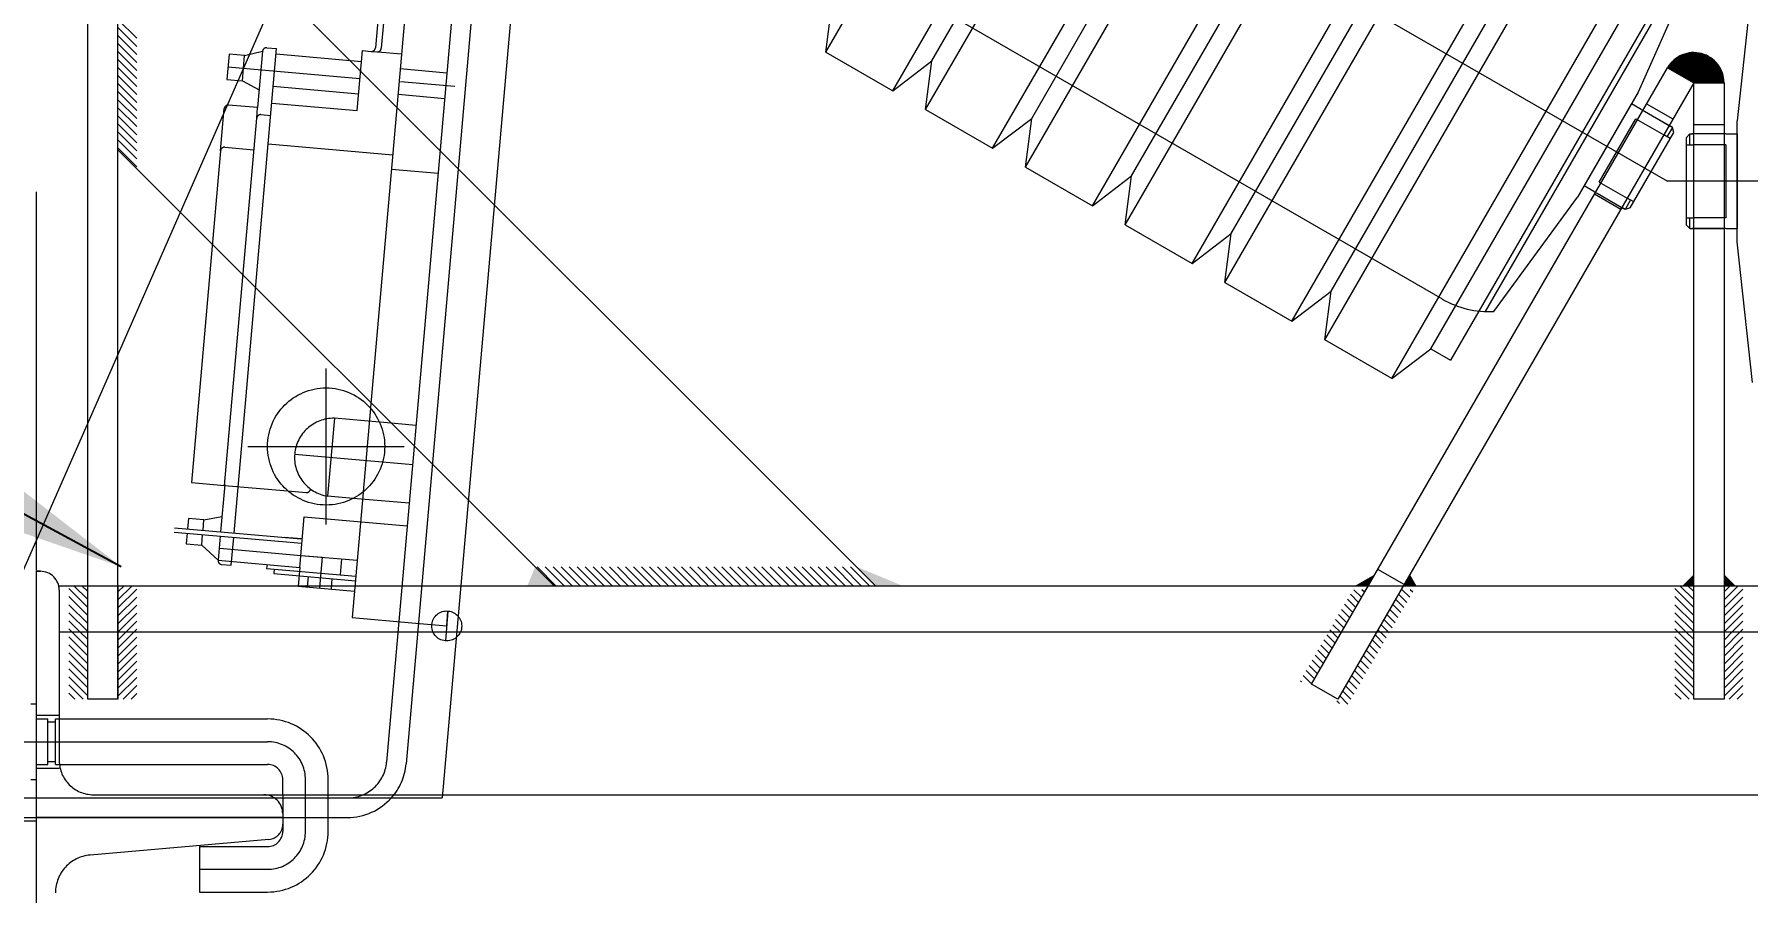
# Model space of a CAD drawing. Header units: inches. Extents: x 0 to 157513, y -28488 to 35640.
# Drawn here: x 9305.3 to 9757.6, y 17118.1 to 17344.8 of the extents above; entities that cross this region are included whole.
import ezdxf

# ---------------------------------------------------------------- set-up
doc = ezdxf.new("R2010")
doc.units = ezdxf.units.IN
doc.header["$LTSCALE"] = 400
doc.header["$MEASUREMENT"] = 0
doc.linetypes.add('PHANTOM', pattern=[2.5, 1.25, -0.25, 0.25, -0.25, 0.25, -0.25])
doc.layers.add('BF STR', color=8, linetype='PHANTOM', lineweight=5)
doc.layers.add('DIM', color=1, linetype='Continuous')
doc.styles.add('ROMANS', font='romans')
doc.dimstyles.new('SAM2 60 SC', dxfattribs={"dimscale": 60, "dimtxt": 2.5, "dimasz": 2.5, "dimexe": 1.25, "dimexo": 0.625, "dimtad": 1, "dimtoh": 1, "dimdec": 0, "dimdsep": 46, "dimtxsty": 'ROMANS', "dimblk": 'OBLIQUE', "dimcen": 2.5, "dimclrd": 1, "dimclre": 1, "dimclrt": 256, "dimadec": 0, "dimazin": 2, "dimtfac": 1, "dimtdec": 0, "dimtofl": 0, "dimtmove": 0, "dimatfit": 3, "dimfxl": 1, "dimtolj": 1, "dimtzin": 0, "dimarcsym": 1})
doc.dimstyles.new('STANDARD$7', dxfattribs={"dimscale": 25, "dimtxt": 2.5, "dimasz": 2.5, "dimexe": 1.5, "dimexo": 1, "dimgap": 1, "dimtad": 1, "dimdec": 3, "dimzin": 12, "dimdsep": 46, "dimtxsty": 'ROMANS', "dimcen": 125, "dimclrd": 1, "dimclre": 1, "dimclrt": 7, "dimadec": 0, "dimazin": 3, "dimtp": 0.051, "dimtm": 0.032, "dimtfac": 0.6, "dimtdec": 3, "dimtmove": 0, "dimatfit": 3, "dimfxl": 1, "dimtvp": 1, "dimtolj": 1, "dimtzin": 0, "dimarcsym": 1})

# ---------------------------------------------------------------- blocks, each defined once
blk = doc.blocks.new('convcs611bc3')
at = {"layer": 'BF STR'}
for p, q in [((-32283.96, 66527.84, 278.94), (-32283.96, 65647.55, -4327.6)), ((-32283.96, 66527.84, 340.94), (-32283.96, 65637.64, -1663.13)), ((-32221.27, 66143.06, -1665.06), (-31853.36, 65930.64, -1665.06)), ((-32075.51, 65964.79, -1665.06), (-31993.51, 66106.82, -1665.06)), ((-32057.83, 65954.58, -1665.06), (-31975.83, 66096.61, -1665.06)), ((-32057.83, 65954.58, -1665.06), (-31975.83, 66096.61, -1665.06)), ((-32049.17, 65949.58, -1665.06), (-31967.17, 66091.61, -1665.06)), ((-32047.5, 65962.48, -1665.06), (-31977.5, 66083.72, -1665.06)), ((-32031.49, 65939.38, -1665.06), (-31949.49, 66081.4, -1665.06)), ((-32031.49, 65939.38, -1665.06), (-31949.49, 66081.4, -1665.06)), ((-31912.76, 65899.52, -1665.06), (-32222.07, 66078.1, -1665.06)), ((-32022.83, 65934.38, -1665.06), (-31940.83, 66076.4, -1665.06)), ((-32021.16, 65947.27, -1665.06), (-31951.16, 66068.51, -1665.06)), ((-32005.15, 65924.17, -1665.06), (-31923.15, 66066.2, -1665.06)), ((-32005.15, 65924.17, -1665.06), (-31923.15, 66066.2, -1665.06)), ((-31996.49, 65919.17, -1665.06), (-31914.49, 66061.2, -1665.06)), ((-31994.82, 65932.06, -1665.06), (-31924.82, 66053.3, -1665.06)), ((-32270.39, 65793.84, -1665.06), (-32270.39, 66052.25, -1665.06)), ((-32262.39, 65793.84, -1665.06), (-32262.39, 66050.11, -1665.06)), ((-31978.8, 65908.96, -1665.06), (-31896.8, 66050.99, -1665.06)), ((-31978.8, 65908.96, -1665.06), (-31896.8, 66050.99, -1665.06)), ((-31970.14, 65903.96, -1665.06), (-31888.14, 66045.99, -1665.06)), ((-31968.47, 65916.85, -1665.06), (-31898.47, 66038.09, -1665.06)), ((-31952.46, 65893.75, -1665.06), (-31870.46, 66035.78, -1665.06)), ((-31952.46, 65893.75, -1665.06), (-31870.46, 66035.78, -1665.06)), ((-31943.8, 65888.75, -1665.06), (-31861.8, 66030.78, -1665.06)), ((-32200.68, 66025.61, -910.92), (-32300.27, 65798.73, -910.92)), ((-32262.39, 66023.84, -1665.06), (-32062.39, 65823.84, -1665.06)), ((-32169.74, 66025.61, -910.92), (-32191.47, 65777.21, -910.92)), ((-32164.57, 66025.61, -910.92), (-32186.34, 65776.76, -910.92)), ((-32154.21, 66025.61, -910.92), (-32176.77, 65767.8, -910.92)), ((-31942.13, 65901.64, -1665.06), (-31872.13, 66022.89, -1665.06)), ((-31926.12, 65878.54, -1665.06), (-31844.12, 66020.57, -1665.06)), ((-31915.79, 65886.43, -1665.06), (-31845.79, 66007.68, -1665.06)), ((-31840.59, 66004.68, -1665.06), (-31910.59, 65883.43, -1665.06)), ((-31847.13, 65990.36, -1665.06), (-31901.46, 65896.25, -1665.06)), ((-31845.98, 65988.35, -1665.06), (-31861.1, 65954.16, -1665.06)), ((-31830.89, 65983.81, -1665.06), (-31834.89, 65946.64, -1665.06)), ((-32186.11, 65980.53, -910.92), (-32195.7, 65870.89, -910.92)), ((-32193.18, 65980.11, -910.92), (-32194.42, 65965.9, -910.92)), ((-32191.64, 65979.98, -910.92), (-32192.89, 65965.77, -910.92)), ((-32075.51, 65964.79, -1665.06), (-32073.84, 65977.68, -1665.06)), ((-32257.39, 65968.41, -1665.06), (-32262.39, 65973.41, -1665.06)), ((-32257.39, 65966.29, -1665.06), (-32262.39, 65971.29, -1665.06)), ((-32257.39, 65964.17, -1665.06), (-32262.39, 65969.17, -1665.06)), ((-32257.39, 65962.05, -1665.06), (-32262.39, 65967.05, -1665.06)), ((-32257.39, 65959.93, -1665.06), (-32262.39, 65964.93, -1665.06)), ((-32257.39, 65957.81, -1665.06), (-32262.39, 65962.81, -1665.06)), ((-32233.08, 65964.22, -910.92), (-32233.67, 65957.54, -910.92)), ((-32228.97, 65963.86, -910.92), (-32233.08, 65964.22, -910.92)), ((-32231.72, 65837.76, -910.92), (-32220.53, 65965.71, -910.92)), ((-32229.56, 65957.18, -910.92), (-32228.97, 65963.86, -910.92)), ((-32228.97, 65963.86, -910.92), (-32224.22, 65964.99, -910.92)), ((-32224.22, 65964.99, -910.92), (-32225.52, 65950.1, -910.92)), ((-32223.1, 65965.93, -910.92), (-32220.53, 65965.71, -910.92)), ((-32220.65, 65964.29, -910.92), (-32198.11, 65962.31, -910.92)), ((-32199.25, 65949.31, -910.92), (-32197.86, 65965.16, -910.92)), ((-32197.86, 65965.16, -910.92), (-32195.54, 65964.96, -910.92)), ((-32195.42, 65964.95, -910.92), (-32194, 65964.83, -910.92)), ((-32193.77, 65964.84, -910.92), (-32187.53, 65964.29, -910.92)), ((-32075.51, 65964.79, -1665.06), (-32057.83, 65954.58, -1665.06)), ((-31853.29, 65960.68, -1665.06), (-31850.43, 65963.54, -1665.06)), ((-31853.22, 65960.58, -1665.06), (-31850.04, 65963.76, -1665.06)), ((-31853.11, 65960.52, -1665.06), (-31849.7, 65963.92, -1665.06)), ((-31852.99, 65960.45, -1665.06), (-31849.39, 65964.06, -1665.06)), ((-31852.98, 65961.17, -1665.06), (-31850.92, 65963.23, -1665.06)), ((-31852.88, 65960.39, -1665.06), (-31849.1, 65964.17, -1665.06)), ((-31852.77, 65960.32, -1665.06), (-31848.84, 65964.26, -1665.06)), ((-31852.66, 65960.26, -1665.06), (-31848.58, 65964.33, -1665.06)), ((-31852.55, 65960.19, -1665.06), (-31848.34, 65964.4, -1665.06)), ((-31852.43, 65960.13, -1665.06), (-31848.11, 65964.45, -1665.06)), ((-31852.32, 65960.06, -1665.06), (-31847.89, 65964.5, -1665.06)), ((-31852.32, 65962.01, -1665.06), (-31851.76, 65962.57, -1665.06)), ((-31852.21, 65960, -1665.06), (-31847.67, 65964.54, -1665.06)), ((-31852.1, 65959.93, -1665.06), (-31847.46, 65964.57, -1665.06)), ((-31851.98, 65959.87, -1665.06), (-31847.26, 65964.59, -1665.06)), ((-31851.87, 65959.81, -1665.06), (-31847.07, 65964.61, -1665.06)), ((-31851.76, 65959.74, -1665.06), (-31846.88, 65964.62, -1665.06)), ((-31851.65, 65959.68, -1665.06), (-31846.69, 65964.63, -1665.06)), ((-31851.54, 65959.61, -1665.06), (-31846.51, 65964.64, -1665.06)), ((-31851.42, 65959.55, -1665.06), (-31846.33, 65964.64, -1665.06)), ((-31851.31, 65959.48, -1665.06), (-31846.16, 65964.64, -1665.06)), ((-31851.2, 65959.42, -1665.06), (-31845.99, 65964.63, -1665.06)), ((-31851.09, 65959.35, -1665.06), (-31845.82, 65964.62, -1665.06)), ((-31850.98, 65959.29, -1665.06), (-31845.66, 65964.61, -1665.06)), ((-31850.86, 65959.22, -1665.06), (-31845.5, 65964.59, -1665.06)), ((-31850.75, 65959.16, -1665.06), (-31845.34, 65964.57, -1665.06)), ((-31850.64, 65959.09, -1665.06), (-31845.18, 65964.55, -1665.06)), ((-31850.53, 65959.03, -1665.06), (-31845.03, 65964.52, -1665.06)), ((-31850.42, 65958.96, -1665.06), (-31844.88, 65964.5, -1665.06)), ((-31850.3, 65958.9, -1665.06), (-31844.74, 65964.47, -1665.06)), ((-31850.19, 65958.83, -1665.06), (-31844.59, 65964.43, -1665.06)), ((-31850.08, 65958.77, -1665.06), (-31844.45, 65964.4, -1665.06)), ((-31849.97, 65958.71, -1665.06), (-31844.31, 65964.36, -1665.06)), ((-31849.86, 65958.64, -1665.06), (-31844.17, 65964.33, -1665.06)), ((-31849.74, 65958.58, -1665.06), (-31844.03, 65964.29, -1665.06)), ((-31849.63, 65958.51, -1665.06), (-31843.9, 65964.24, -1665.06)), ((-31849.52, 65958.45, -1665.06), (-31843.77, 65964.2, -1665.06)), ((-31849.41, 65958.38, -1665.06), (-31843.64, 65964.15, -1665.06)), ((-31849.29, 65958.32, -1665.06), (-31843.51, 65964.1, -1665.06)), ((-31849.18, 65958.25, -1665.06), (-31843.38, 65964.05, -1665.06)), ((-31849.07, 65958.19, -1665.06), (-31843.26, 65964, -1665.06)), ((-31848.96, 65958.12, -1665.06), (-31843.13, 65963.95, -1665.06)), ((-31848.85, 65958.06, -1665.06), (-31843.01, 65963.89, -1665.06)), ((-31848.73, 65957.99, -1665.06), (-31842.89, 65963.84, -1665.06)), ((-31848.62, 65957.93, -1665.06), (-31842.77, 65963.78, -1665.06)), ((-31848.51, 65957.86, -1665.06), (-31842.66, 65963.72, -1665.06)), ((-31848.4, 65957.8, -1665.06), (-31842.54, 65963.65, -1665.06)), ((-31848.29, 65957.73, -1665.06), (-31842.43, 65963.59, -1665.06)), ((-31848.17, 65957.67, -1665.06), (-31842.32, 65963.53, -1665.06)), ((-31848.06, 65957.61, -1665.06), (-31842.21, 65963.46, -1665.06)), ((-31847.95, 65957.54, -1665.06), (-31842.1, 65963.39, -1665.06)), ((-31847.84, 65957.48, -1665.06), (-31841.99, 65963.32, -1665.06)), ((-31847.73, 65957.41, -1665.06), (-31841.89, 65963.25, -1665.06)), ((-31847.61, 65957.35, -1665.06), (-31841.78, 65963.18, -1665.06)), ((-31847.5, 65957.28, -1665.06), (-31841.68, 65963.11, -1665.06)), ((-31847.39, 65957.22, -1665.06), (-31841.58, 65963.03, -1665.06)), ((-31847.28, 65957.15, -1665.06), (-31841.48, 65962.95, -1665.06)), ((-31847.17, 65957.09, -1665.06), (-31841.38, 65962.88, -1665.06)), ((-31847.05, 65957.02, -1665.06), (-31841.28, 65962.8, -1665.06)), ((-31846.94, 65956.96, -1665.06), (-31841.18, 65962.71, -1665.06)), ((-31846.83, 65956.89, -1665.06), (-31841.09, 65962.63, -1665.06)), ((-31846.72, 65956.83, -1665.06), (-31841, 65962.55, -1665.06)), ((-32257.39, 65955.68, -1665.06), (-32262.39, 65960.68, -1665.06)), ((-32257.39, 65953.56, -1665.06), (-32262.39, 65958.56, -1665.06)), ((-32233.38, 65960.88, -910.92), (-32198.5, 65957.83, -910.92)), ((-32187.87, 65960.41, -910.92), (-32175.54, 65959.33, -910.92)), ((-32057.83, 65954.58, -1665.06), (-32047.5, 65962.48, -1665.06)), ((-32049.17, 65949.58, -1665.06), (-32047.5, 65962.48, -1665.06)), ((-31947.31, 65797.84, -1665.06), (-31853.32, 65960.64, -1665.06)), ((-31853.32, 65960.64, -1665.06), (-31846.39, 65956.64, -1665.06)), ((-31846.61, 65956.76, -1665.06), (-31840.91, 65962.46, -1665.06)), ((-31846.49, 65956.7, -1665.06), (-31840.82, 65962.38, -1665.06)), ((-31846.38, 65956.64, -1665.06), (-31840.73, 65962.29, -1665.06)), ((-31846.2, 65956.64, -1665.06), (-31840.64, 65962.2, -1665.06)), ((-31846.02, 65956.64, -1665.06), (-31840.55, 65962.11, -1665.06)), ((-31845.85, 65956.64, -1665.06), (-31840.47, 65962.02, -1665.06)), ((-31845.67, 65956.64, -1665.06), (-31840.38, 65961.92, -1665.06)), ((-31845.49, 65956.64, -1665.06), (-31840.3, 65961.83, -1665.06)), ((-31845.32, 65956.64, -1665.06), (-31840.22, 65961.73, -1665.06)), ((-31845.14, 65956.64, -1665.06), (-31840.14, 65961.64, -1665.06)), ((-31844.96, 65956.64, -1665.06), (-31840.06, 65961.54, -1665.06)), ((-31844.79, 65956.64, -1665.06), (-31839.99, 65961.44, -1665.06)), ((-31844.61, 65956.64, -1665.06), (-31839.91, 65961.34, -1665.06)), ((-31844.43, 65956.64, -1665.06), (-31839.84, 65961.23, -1665.06)), ((-31844.25, 65956.64, -1665.06), (-31839.77, 65961.13, -1665.06)), ((-31844.08, 65956.64, -1665.06), (-31839.7, 65961.02, -1665.06)), ((-31843.9, 65956.64, -1665.06), (-31839.63, 65960.91, -1665.06)), ((-31843.72, 65956.64, -1665.06), (-31839.56, 65960.8, -1665.06)), ((-31843.55, 65956.64, -1665.06), (-31839.49, 65960.69, -1665.06)), ((-31843.37, 65956.64, -1665.06), (-31839.43, 65960.58, -1665.06)), ((-31843.19, 65956.64, -1665.06), (-31839.37, 65960.47, -1665.06)), ((-31843.02, 65956.64, -1665.06), (-31839.3, 65960.35, -1665.06)), ((-31842.84, 65956.64, -1665.06), (-31839.24, 65960.24, -1665.06)), ((-31842.66, 65956.64, -1665.06), (-31839.19, 65960.12, -1665.06)), ((-31842.49, 65956.64, -1665.06), (-31839.13, 65960, -1665.06)), ((-31842.31, 65956.64, -1665.06), (-31839.07, 65959.88, -1665.06)), ((-31842.13, 65956.64, -1665.06), (-31839.02, 65959.75, -1665.06)), ((-31841.96, 65956.64, -1665.06), (-31838.97, 65959.63, -1665.06)), ((-31841.78, 65956.64, -1665.06), (-31838.92, 65959.5, -1665.06)), ((-31841.6, 65956.64, -1665.06), (-31838.87, 65959.37, -1665.06)), ((-31841.43, 65956.64, -1665.06), (-31838.82, 65959.24, -1665.06)), ((-31841.25, 65956.64, -1665.06), (-31838.78, 65959.11, -1665.06)), ((-31841.07, 65956.64, -1665.06), (-31838.74, 65958.97, -1665.06)), ((-31840.9, 65956.64, -1665.06), (-31838.7, 65958.84, -1665.06)), ((-31840.72, 65956.64, -1665.06), (-31838.66, 65958.7, -1665.06)), ((-31840.54, 65956.64, -1665.06), (-31838.62, 65958.56, -1665.06)), ((-31840.37, 65956.64, -1665.06), (-31838.59, 65958.42, -1665.06)), ((-31840.19, 65956.64, -1665.06), (-31838.56, 65958.27, -1665.06)), ((-31840.01, 65956.64, -1665.06), (-31838.53, 65958.12, -1665.06)), ((-32257.39, 65951.44, -1665.06), (-32262.39, 65956.44, -1665.06)), ((-32257.39, 65949.32, -1665.06), (-32262.39, 65954.32, -1665.06)), ((-32233.67, 65957.54, -910.92), (-32229.56, 65957.18, -910.92)), ((-32229.56, 65957.18, -910.92), (-32225.11, 65954.82, -910.92)), ((-32221.4, 65955.74, -910.92), (-32198.86, 65953.77, -910.92)), ((-32188.46, 65953.63, -910.92), (-32176.13, 65952.55, -910.92)), ((-32187.81, 65956.99, -910.92), (-32173.44, 65955.73, -910.92)), ((-31846.39, 65956.64, -1665.06), (-31940.38, 65793.84, -1665.06)), ((-31861.1, 65954.16, -1665.06), (-31877.1, 65926.45, -1665.06)), ((-31846.39, 65793.84, -1665.06), (-31846.39, 65956.64, -1665.06)), ((-31846.39, 65956.64, -1665.06), (-31838.39, 65956.64, -1665.06)), ((-31839.84, 65956.64, -1665.06), (-31838.5, 65957.97, -1665.06)), ((-31839.66, 65956.64, -1665.06), (-31838.48, 65957.82, -1665.06)), ((-31839.48, 65956.64, -1665.06), (-31838.46, 65957.67, -1665.06)), ((-31839.3, 65956.64, -1665.06), (-31838.44, 65957.51, -1665.06)), ((-31839.13, 65956.64, -1665.06), (-31838.42, 65957.35, -1665.06)), ((-31838.95, 65956.64, -1665.06), (-31838.41, 65957.18, -1665.06)), ((-31838.77, 65956.64, -1665.06), (-31838.4, 65957.02, -1665.06)), ((-31838.6, 65956.64, -1665.06), (-31838.39, 65956.85, -1665.06)), ((-31838.42, 65956.64, -1665.06), (-31838.39, 65956.67, -1665.06)), ((-31838.39, 65956.64, -1665.06), (-31838.39, 65793.84, -1665.06)), ((-32257.39, 65947.2, -1665.06), (-32262.39, 65952.2, -1665.06)), ((-32257.39, 65945.08, -1665.06), (-32262.39, 65950.08, -1665.06)), ((-32235.32, 65938.7, -910.92), (-32234.34, 65949.83, -910.92)), ((-32225.52, 65950.1, -910.92), (-32233.22, 65950.77, -910.92)), ((-32225.76, 65947.32, -910.92), (-32225.52, 65950.1, -910.92)), ((-32221.79, 65951.28, -910.92), (-32199.25, 65949.31, -910.92)), ((-32049.17, 65949.58, -1665.06), (-32031.49, 65939.38, -1665.06)), ((-31875.35, 65929.48, -1665.06), (-31862.85, 65951.13, -1665.06)), ((-31860.25, 65949.63, -1665.06), (-31862.85, 65951.13, -1665.06)), ((-31860.25, 65949.63, -1665.06), (-31852.89, 65945.38, -1665.06)), ((-31860.25, 65949.63, -1665.06), (-31852.89, 65945.38, -1665.06)), ((-31852.89, 65945.38, -1665.06), (-31859.82, 65949.38, -1665.06)), ((-31859.38, 65949.13, -1665.06), (-31852.46, 65945.13, -1665.06)), ((-31858.82, 65951.11, -1665.06), (-31851.89, 65947.11, -1665.06)), ((-32257.39, 65942.96, -1665.06), (-32262.39, 65947.96, -1665.06)), ((-32257.39, 65940.84, -1665.06), (-32262.39, 65945.84, -1665.06)), ((-32234.25, 65850.34, -910.92), (-32225.76, 65947.32, -910.92)), ((-32224.65, 65948.25, -910.92), (-32222.08, 65948.03, -910.92)), ((-32031.49, 65939.38, -1665.06), (-32021.16, 65947.27, -1665.06)), ((-32022.83, 65934.38, -1665.06), (-32021.16, 65947.27, -1665.06)), ((-31871.32, 65930.46, -1665.06), (-31861.68, 65947.16, -1665.06)), ((-31861.68, 65947.16, -1665.06), (-31854.32, 65942.91, -1665.06)), ((-31852.02, 65944.88, -1665.06), (-31853.45, 65942.41, -1665.06)), ((-31852.02, 65944.88, -1665.06), (-31852.89, 65945.38, -1665.06)), ((-31851.66, 65943.52, -1665.06), (-31852.02, 65944.88, -1665.06)), ((-31846.39, 65945.64, -1665.06), (-31838.39, 65945.64, -1665.06)), ((-31834.89, 65914.64, -1665.06), (-31834.89, 65946.64, -1665.06)), ((-32257.39, 65938.71, -1665.06), (-32262.39, 65943.71, -1665.06)), ((-32257.39, 65936.59, -1665.06), (-32262.39, 65941.59, -1665.06)), ((-32222.74, 65940.5, -910.92), (-32189.86, 65937.62, -910.92)), ((-31863.16, 65923.6, -1665.06), (-31851.66, 65943.52, -1665.06)), ((-31852.59, 65941.91, -1665.06), (-31854.32, 65942.91, -1665.06)), ((-31848.39, 65942.14, -1665.06), (-31847.39, 65943.14, -1665.06)), ((-31848.39, 65942.14, -1665.06), (-31848.39, 65919.14, -1665.06)), ((-31848.39, 65940.28, -1665.06), (-31846.39, 65940.28, -1665.06)), ((-31847.39, 65943.14, -1665.06), (-31846.39, 65943.14, -1665.06)), ((-31847.39, 65940.28, -1665.06), (-31847.39, 65943.14, -1665.06)), ((-31838.89, 65943.14, -1665.06), (-31846.89, 65943.14, -1665.06)), ((-31837.89, 65943.14, -1665.06), (-31846.39, 65943.14, -1665.06)), ((-31837.89, 65940.28, -1665.06), (-31846.39, 65940.28, -1665.06)), ((-31837.89, 65943.14, -1665.06), (-31834.89, 65943.14, -1665.06)), ((-31837.89, 65940.28, -1665.06), (-31837.89, 65921, -1665.06)), ((-31834.89, 65943.14, -1665.06), (-31834.89, 65918.14, -1665.06)), ((-32257.39, 65934.47, -1665.06), (-32262.39, 65939.47, -1665.06)), ((-32262.39, 65938.99, -1665.06), (-32147.24, 65823.84, -1665.06)), ((-32235.32, 65938.7, -910.92), (-32242.98, 65851.1, -910.92)), ((-32234.2, 65939.63, -910.92), (-32226.49, 65938.96, -910.92)), ((-32177.87, 65932.72, -910.92), (-32190.2, 65933.8, -910.92)), ((-32022.83, 65934.38, -1665.06), (-32005.15, 65924.17, -1665.06)), ((-32005.15, 65924.17, -1665.06), (-31994.82, 65932.06, -1665.06)), ((-31996.49, 65919.17, -1665.06), (-31994.82, 65932.06, -1665.06)), ((-31899.15, 65896.26, -1665.06), (-31877.1, 65926.45, -1665.06)), ((-31872.75, 65927.98, -1665.06), (-31875.35, 65929.48, -1665.06)), ((-31872.75, 65927.98, -1665.06), (-31865.39, 65923.73, -1665.06)), ((-31872.57, 65927.3, -1665.06), (-31865.64, 65923.3, -1665.06)), ((-31871.88, 65927.48, -1665.06), (-31864.96, 65923.48, -1665.06)), ((-31871.32, 65930.46, -1665.06), (-31863.96, 65926.21, -1665.06)), ((-31417.42, 65930.64, -1665.06), (-31853.36, 65930.64, -1665.06)), ((-31864.52, 65923.23, -1665.06), (-31865.39, 65923.73, -1665.06)), ((-31863.09, 65925.71, -1665.06), (-31864.52, 65923.23, -1665.06)), ((-31863.16, 65923.6, -1665.06), (-31864.52, 65923.23, -1665.06)), ((-31862.23, 65925.21, -1665.06), (-31863.96, 65926.21, -1665.06)), ((-31996.49, 65919.17, -1665.06), (-31978.8, 65908.96, -1665.06)), ((-31848.39, 65921, -1665.06), (-31846.39, 65921, -1665.06)), ((-31848.39, 65919.14, -1665.06), (-31847.39, 65918.14, -1665.06)), ((-31847.39, 65918.14, -1665.06), (-31847.39, 65921, -1665.06)), ((-31847.39, 65918.14, -1665.06), (-31846.39, 65918.14, -1665.06)), ((-31838.89, 65918.14, -1665.06), (-31846.89, 65918.14, -1665.06)), ((-31837.89, 65921, -1665.06), (-31846.39, 65921, -1665.06)), ((-31846.39, 65918.14, -1665.06), (-31838.39, 65918.14, -1665.06)), ((-31837.89, 65918.14, -1665.06), (-31846.39, 65918.14, -1665.06)), ((-31837.89, 65918.14, -1665.06), (-31846.39, 65918.14, -1665.06)), ((-31846.39, 65918.14, -1665.06), (-31838.39, 65918.14, -1665.06)), ((-31837.89, 65918.14, -1665.06), (-31834.89, 65918.14, -1665.06)), ((-31978.8, 65908.96, -1665.06), (-31968.47, 65916.85, -1665.06)), ((-31970.14, 65903.96, -1665.06), (-31968.47, 65916.85, -1665.06)), ((-31830.89, 65877.47, -1665.06), (-31834.89, 65914.64, -1665.06)), ((-31970.14, 65903.96, -1665.06), (-31952.46, 65893.75, -1665.06)), ((-31952.46, 65893.75, -1665.06), (-31942.13, 65901.64, -1665.06)), ((-31943.8, 65888.75, -1665.06), (-31942.13, 65901.64, -1665.06)), ((-31926.12, 65878.54, -1665.06), (-31943.8, 65888.75, -1665.06)), ((-31926.12, 65878.54, -1665.06), (-31915.79, 65886.43, -1665.06)), ((-31915.79, 65886.43, -1665.06), (-31910.59, 65883.43, -1665.06)), ((-32207.45, 65839.98, -910.92), (-32207.45, 65881.23, -910.92)), ((-32205.27, 65868.05, -910.92), (-32207.06, 65847.5, -910.92)), ((-32193.37, 65867.01, -910.92), (-32205.27, 65868.05, -910.92)), ((-32195.72, 65870.69, -910.92), (-32197.65, 65848.65, -910.92)), ((-32183.69, 65866.16, -910.92), (-32193.18, 65866.99, -910.92)), ((-32228.08, 65860.61, -910.92), (-32186.83, 65860.61, -910.92)), ((-32215.73, 65858.61, -910.92), (-32184.59, 65855.89, -910.92)), ((-32206.16, 65857.77, -910.92), (-32206.16, 65857.77, -910.92)), ((-32242.98, 65851.1, -910.92), (-32234.25, 65850.34, -910.92)), ((-32234.22, 65850.6, -910.92), (-32235.32, 65838.08, -910.92)), ((-32234.25, 65850.34, -910.92), (-32217.54, 65848.88, -910.92)), ((-32217.54, 65848.88, -910.92), (-32212.69, 65848.45, -910.92)), ((-32200.27, 65846.91, -910.92), (-32207.06, 65847.5, -910.92)), ((-32197.66, 65848.5, -910.92), (-32200.55, 65815.4, -910.92)), ((-32185.49, 65845.61, -910.92), (-32200.27, 65846.91, -910.92)), ((-32243.81, 65841.6, -910.92), (-32244.05, 65838.84, -910.92)), ((-32239.7, 65841.24, -910.92), (-32243.81, 65841.6, -910.92)), ((-32239.94, 65838.48, -910.92), (-32239.7, 65841.24, -910.92)), ((-32239.7, 65841.24, -910.92), (-32234.97, 65842.09, -910.92)), ((-32214.42, 65828.68, -910.92), (-32213.25, 65842.02, -910.92)), ((-32213.25, 65842.02, -910.92), (-32186.01, 65839.64, -910.92)), ((-32247.59, 65837.99, -910.92), (-32213.86, 65835.04, -910.92)), ((-32247.49, 65839.14, -910.92), (-32214.08, 65836.22, -910.92)), ((-32244.15, 65837.69, -910.92), (-32244.39, 65834.93, -910.92)), ((-32240.29, 65834.57, -910.92), (-32240.04, 65837.33, -910.92)), ((-32235.42, 65836.92, -910.92), (-32235.98, 65830.57, -910.92)), ((-32232.47, 65829.23, -910.92), (-32231.83, 65836.61, -910.92)), ((-32213.76, 65836.19, -910.92), (-32218.5, 65836.61, -910.92)), ((-32244.39, 65834.93, -910.92), (-32240.29, 65834.57, -910.92)), ((-32240.29, 65834.57, -910.92), (-32235.98, 65830.57, -910.92)), ((-32235.54, 65833.73, -910.92), (-32214.14, 65831.86, -910.92)), ((-32214.14, 65831.86, -910.92), (-32199.23, 65830.55, -910.92)), ((-32214.14, 65831.86, -910.92), (-32208.47, 65831.36, -910.92)), ((-32208.47, 65831.36, -910.92), (-32209.19, 65823.25, -910.92)), ((-32283.89, 65762.64, -1665.06), (-32283.89, 65827.64, -1665.06)), ((-32283.89, 65827.64, -1665.06), (-32282.89, 65827.64, -1665.06)), ((-32282.89, 65827.64, -1665.06), (-32283.89, 65827.64, -1665.06)), ((-32235.94, 65830.56, -910.92), (-32214.42, 65828.68, -910.92)), ((-32235.04, 65829.45, -910.92), (-32232.47, 65829.23, -910.92)), ((-32223.05, 65829.44, -910.92), (-32223.14, 65828.41, -910.92)), ((-32223.14, 65828.41, -910.92), (-32199.6, 65826.35, -910.92)), ((-32221.12, 65828.23, -910.92), (-32221.22, 65827.05, -910.92)), ((-32221.22, 65827.05, -910.92), (-32199.7, 65825.16, -910.92)), ((-32214.42, 65828.68, -910.92), (-32214.85, 65823.74, -910.92)), ((-32203.38, 65830.92, -910.92), (-32203.75, 65826.71, -910.92)), ((-32146.76, 65823.84, -1665.06), (-32151.76, 65828.84, -1665.06)), ((-32144.64, 65823.84, -1665.06), (-32149.64, 65828.84, -1665.06)), ((-32142.52, 65823.84, -1665.06), (-32147.52, 65828.84, -1665.06)), ((-32140.4, 65823.84, -1665.06), (-32145.4, 65828.84, -1665.06)), ((-32138.28, 65823.84, -1665.06), (-32143.28, 65828.84, -1665.06)), ((-32136.16, 65823.84, -1665.06), (-32141.16, 65828.84, -1665.06)), ((-32134.03, 65823.84, -1665.06), (-32139.03, 65828.84, -1665.06)), ((-32131.91, 65823.84, -1665.06), (-32136.91, 65828.84, -1665.06)), ((-32129.79, 65823.84, -1665.06), (-32134.79, 65828.84, -1665.06)), ((-32127.67, 65823.84, -1665.06), (-32132.67, 65828.84, -1665.06)), ((-32125.55, 65823.84, -1665.06), (-32130.55, 65828.84, -1665.06)), ((-32123.43, 65823.84, -1665.06), (-32128.43, 65828.84, -1665.06)), ((-32121.31, 65823.84, -1665.06), (-32126.31, 65828.84, -1665.06)), ((-32119.19, 65823.84, -1665.06), (-32124.19, 65828.84, -1665.06)), ((-32117.06, 65823.84, -1665.06), (-32122.06, 65828.84, -1665.06)), ((-32114.94, 65823.84, -1665.06), (-32119.94, 65828.84, -1665.06)), ((-32112.82, 65823.84, -1665.06), (-32117.82, 65828.84, -1665.06)), ((-32110.7, 65823.84, -1665.06), (-32115.7, 65828.84, -1665.06)), ((-32108.58, 65823.84, -1665.06), (-32113.58, 65828.84, -1665.06)), ((-32106.46, 65823.84, -1665.06), (-32111.46, 65828.84, -1665.06)), ((-32104.34, 65823.84, -1665.06), (-32109.34, 65828.84, -1665.06)), ((-32102.21, 65823.84, -1665.06), (-32107.21, 65828.84, -1665.06)), ((-32100.09, 65823.84, -1665.06), (-32105.09, 65828.84, -1665.06)), ((-32097.97, 65823.84, -1665.06), (-32102.97, 65828.84, -1665.06)), ((-32095.85, 65823.84, -1665.06), (-32100.85, 65828.84, -1665.06)), ((-32093.73, 65823.84, -1665.06), (-32098.73, 65828.84, -1665.06)), ((-32091.61, 65823.84, -1665.06), (-32096.61, 65828.84, -1665.06)), ((-32089.49, 65823.84, -1665.06), (-32094.49, 65828.84, -1665.06)), ((-32087.37, 65823.84, -1665.06), (-32092.37, 65828.84, -1665.06)), ((-32085.24, 65823.84, -1665.06), (-32090.24, 65828.84, -1665.06)), ((-32083.12, 65823.84, -1665.06), (-32088.12, 65828.84, -1665.06)), ((-32081, 65823.84, -1665.06), (-32086, 65828.84, -1665.06)), ((-32078.88, 65823.84, -1665.06), (-32083.88, 65828.84, -1665.06)), ((-32076.76, 65823.84, -1665.06), (-32081.76, 65828.84, -1665.06)), ((-32074.64, 65823.84, -1665.06), (-32079.64, 65828.84, -1665.06)), ((-32072.52, 65823.84, -1665.06), (-32077.52, 65828.84, -1665.06)), ((-32070.39, 65823.84, -1665.06), (-32075.39, 65828.84, -1665.06)), ((-32068.27, 65823.84, -1665.06), (-32073.27, 65828.84, -1665.06)), ((-32066.15, 65823.84, -1665.06), (-32071.15, 65828.84, -1665.06)), ((-32064.03, 65823.84, -1665.06), (-32069.03, 65828.84, -1665.06)), ((-31922.88, 65824.16, -1665.06), (-31929.81, 65828.16, -1665.06)), ((-32277.89, 65823.84, -1665.06), (-30999.89, 65823.84, -1665.06)), ((-32277.89, 65822.64, -1665.06), (-32277.89, 65823.84, -1665.06)), ((-32277.89, 65822.64, -1665.06), (-32277.89, 65777.64, -1665.06)), ((-32270.39, 65818.07, -1665.06), (-32275.39, 65823.07, -1665.06)), ((-32270.39, 65820.19, -1665.06), (-32274.04, 65823.84, -1665.06)), ((-32270.39, 65822.31, -1665.06), (-32271.92, 65823.84, -1665.06)), ((-32270.39, 65793.84, -1665.06), (-32270.39, 65823.84, -1665.06)), ((-32262.39, 65822.22, -1665.06), (-32260.76, 65823.84, -1665.06)), ((-32262.39, 65820.09, -1665.06), (-32258.64, 65823.84, -1665.06)), ((-32262.39, 65823.84, -1665.06), (-32262.39, 65793.84, -1665.06)), ((-32262.39, 65817.97, -1665.06), (-32257.39, 65822.97, -1665.06)), ((-32214.85, 65823.74, -910.92), (-32199.94, 65822.44, -910.92)), ((-32212.32, 65823.52, -910.92), (-32212.08, 65826.25, -910.92)), ((-32206.05, 65822.97, -910.92), (-32205.82, 65825.7, -910.92)), ((-31934.07, 65820.77, -1665.06), (-31936.09, 65822.79, -1665.06)), ((-31933.3, 65822.12, -1665.06), (-31933.97, 65822.79, -1665.06)), ((-31921.36, 65820.79, -1665.06), (-31923.36, 65822.79, -1665.06)), ((-31920.58, 65822.13, -1665.06), (-31921.24, 65822.79, -1665.06)), ((-31846.39, 65818.07, -1665.06), (-31851.39, 65823.07, -1665.06)), ((-31846.39, 65820.19, -1665.06), (-31850.04, 65823.84, -1665.06)), ((-31846.39, 65822.31, -1665.06), (-31847.92, 65823.84, -1665.06)), ((-31838.39, 65822.22, -1665.06), (-31836.76, 65823.84, -1665.06)), ((-31838.39, 65820.09, -1665.06), (-31834.64, 65823.84, -1665.06)), ((-31838.39, 65817.97, -1665.06), (-31833.39, 65822.97, -1665.06)), ((-32270.39, 65815.95, -1665.06), (-32275.39, 65820.95, -1665.06)), ((-32270.39, 65813.83, -1665.06), (-32275.39, 65818.83, -1665.06)), ((-32262.39, 65815.85, -1665.06), (-32257.39, 65820.85, -1665.06)), ((-32262.39, 65813.73, -1665.06), (-32257.39, 65818.73, -1665.06)), ((-31936.4, 65816.74, -1665.06), (-31938.6, 65818.93, -1665.06)), ((-31935.62, 65818.08, -1665.06), (-31937.82, 65820.28, -1665.06)), ((-31934.85, 65819.43, -1665.06), (-31937.04, 65821.62, -1665.06)), ((-31923.69, 65816.75, -1665.06), (-31925.89, 65818.95, -1665.06)), ((-31922.91, 65818.1, -1665.06), (-31925.11, 65820.29, -1665.06)), ((-31922.14, 65819.44, -1665.06), (-31924.33, 65821.64, -1665.06)), ((-31846.39, 65815.95, -1665.06), (-31851.39, 65820.95, -1665.06)), ((-31846.39, 65813.83, -1665.06), (-31851.39, 65818.83, -1665.06)), ((-31838.39, 65815.85, -1665.06), (-31833.39, 65820.85, -1665.06)), ((-31838.39, 65813.73, -1665.06), (-31833.39, 65818.73, -1665.06)), ((-32270.39, 65811.71, -1665.06), (-32275.39, 65816.71, -1665.06)), ((-32272.44, 65811.63, -1665.06), (-32275.39, 65814.59, -1665.06)), ((-32262.37, 65811.63, -1665.06), (-32257.39, 65816.61, -1665.06)), ((-32260.25, 65811.63, -1665.06), (-32257.39, 65814.49, -1665.06)), ((-32200.55, 65815.4, -910.92), (-32184.79, 65814.02, -910.92)), ((-32184.79, 65814.02, -910.92), (-32175.61, 65813.22, -910.92)), ((-32175.27, 65817.16, -910.92), (-32175.96, 65809.27, -910.92)), ((-32175.61, 65813.22, -910.92), (-32175.27, 65817.16, -910.92)), ((-31939.51, 65811.36, -1665.06), (-31941.7, 65813.55, -1665.06)), ((-31938.73, 65812.7, -1665.06), (-31940.93, 65814.9, -1665.06)), ((-31937.95, 65814.05, -1665.06), (-31940.15, 65816.24, -1665.06)), ((-31937.18, 65815.39, -1665.06), (-31939.37, 65817.59, -1665.06)), ((-31926.8, 65811.37, -1665.06), (-31928.99, 65813.57, -1665.06)), ((-31926.02, 65812.72, -1665.06), (-31928.22, 65814.91, -1665.06)), ((-31925.24, 65814.06, -1665.06), (-31927.44, 65816.26, -1665.06)), ((-31924.47, 65815.41, -1665.06), (-31926.66, 65817.6, -1665.06)), ((-31846.39, 65811.71, -1665.06), (-31851.39, 65816.71, -1665.06)), ((-31848.44, 65811.63, -1665.06), (-31851.39, 65814.59, -1665.06)), ((-31838.37, 65811.63, -1665.06), (-31833.39, 65816.61, -1665.06)), ((-31836.25, 65811.63, -1665.06), (-31833.39, 65814.49, -1665.06)), ((-32277.89, 65811.63, -1665.06), (-30999.89, 65811.63, -1665.06)), ((-32274.56, 65811.63, -1665.06), (-32275.39, 65812.46, -1665.06)), ((-32270.39, 65805.34, -1665.06), (-32275.39, 65810.34, -1665.06)), ((-32270.39, 65807.46, -1665.06), (-32274.56, 65811.63, -1665.06)), ((-32270.39, 65809.59, -1665.06), (-32272.44, 65811.63, -1665.06)), ((-32262.39, 65811.61, -1665.06), (-32262.37, 65811.63, -1665.06)), ((-32262.39, 65809.49, -1665.06), (-32260.25, 65811.63, -1665.06)), ((-32262.39, 65807.37, -1665.06), (-32258.12, 65811.63, -1665.06)), ((-32262.39, 65805.24, -1665.06), (-32257.39, 65810.24, -1665.06)), ((-32258.12, 65811.63, -1665.06), (-32257.39, 65812.37, -1665.06)), ((-31941.84, 65807.32, -1665.06), (-31944.03, 65809.52, -1665.06)), ((-31942.97, 65810.58, -1665.06), (-31943.26, 65810.86, -1665.06)), ((-31941.06, 65808.67, -1665.06), (-31942.97, 65810.58, -1665.06)), ((-31940.85, 65810.58, -1665.06), (-31942.48, 65812.21, -1665.06)), ((-31940.28, 65810.01, -1665.06), (-31940.85, 65810.58, -1665.06)), ((-31929.12, 65807.34, -1665.06), (-31931.32, 65809.53, -1665.06)), ((-31930.24, 65810.58, -1665.06), (-31930.54, 65810.88, -1665.06)), ((-31928.35, 65808.68, -1665.06), (-31930.24, 65810.58, -1665.06)), ((-31928.12, 65810.58, -1665.06), (-31929.77, 65812.22, -1665.06)), ((-31927.57, 65810.03, -1665.06), (-31928.12, 65810.58, -1665.06)), ((-31850.56, 65811.63, -1665.06), (-31851.39, 65812.46, -1665.06)), ((-31846.39, 65805.34, -1665.06), (-31851.39, 65810.34, -1665.06)), ((-31846.39, 65807.46, -1665.06), (-31850.56, 65811.63, -1665.06)), ((-31846.39, 65809.59, -1665.06), (-31848.44, 65811.63, -1665.06)), ((-31838.39, 65811.61, -1665.06), (-31838.37, 65811.63, -1665.06)), ((-31838.39, 65809.49, -1665.06), (-31836.25, 65811.63, -1665.06)), ((-31838.39, 65807.37, -1665.06), (-31834.12, 65811.63, -1665.06)), ((-31838.39, 65805.24, -1665.06), (-31833.39, 65810.24, -1665.06)), ((-31834.12, 65811.63, -1665.06), (-31833.39, 65812.37, -1665.06)), ((-32270.39, 65803.22, -1665.06), (-32275.39, 65808.22, -1665.06)), ((-32270.39, 65801.1, -1665.06), (-32275.39, 65806.1, -1665.06)), ((-32262.39, 65803.12, -1665.06), (-32257.39, 65808.12, -1665.06)), ((-32262.39, 65801, -1665.06), (-32257.39, 65806, -1665.06)), ((-31944.17, 65803.29, -1665.06), (-31946.36, 65805.48, -1665.06)), ((-31943.39, 65804.63, -1665.06), (-31945.59, 65806.83, -1665.06)), ((-31942.61, 65805.98, -1665.06), (-31944.81, 65808.17, -1665.06)), ((-31931.45, 65803.3, -1665.06), (-31933.65, 65805.5, -1665.06)), ((-31930.68, 65804.65, -1665.06), (-31932.87, 65806.84, -1665.06)), ((-31929.9, 65805.99, -1665.06), (-31932.1, 65808.19, -1665.06)), ((-31846.39, 65803.22, -1665.06), (-31851.39, 65808.22, -1665.06)), ((-31846.39, 65801.1, -1665.06), (-31851.39, 65806.1, -1665.06)), ((-31838.39, 65803.12, -1665.06), (-31833.39, 65808.12, -1665.06)), ((-31838.39, 65801, -1665.06), (-31833.39, 65806, -1665.06)), ((-32270.39, 65798.98, -1665.06), (-32275.39, 65803.98, -1665.06)), ((-32270.39, 65796.86, -1665.06), (-32275.39, 65801.86, -1665.06)), ((-32270.39, 65794.74, -1665.06), (-32275.39, 65799.74, -1665.06)), ((-32262.39, 65798.88, -1665.06), (-32257.39, 65803.88, -1665.06)), ((-32262.39, 65796.76, -1665.06), (-32257.39, 65801.76, -1665.06)), ((-31947.27, 65797.91, -1665.06), (-31949.47, 65800.1, -1665.06)), ((-31946.49, 65799.25, -1665.06), (-31948.69, 65801.45, -1665.06)), ((-31945.72, 65800.6, -1665.06), (-31947.91, 65802.79, -1665.06)), ((-31944.94, 65801.94, -1665.06), (-31947.14, 65804.14, -1665.06)), ((-31934.56, 65797.92, -1665.06), (-31936.76, 65800.12, -1665.06)), ((-31933.78, 65799.27, -1665.06), (-31935.98, 65801.47, -1665.06)), ((-31933.01, 65800.61, -1665.06), (-31935.2, 65802.81, -1665.06)), ((-31932.23, 65801.96, -1665.06), (-31934.43, 65804.16, -1665.06)), ((-31846.39, 65798.98, -1665.06), (-31851.39, 65803.98, -1665.06)), ((-31846.39, 65796.86, -1665.06), (-31851.39, 65801.86, -1665.06)), ((-31846.39, 65794.74, -1665.06), (-31851.39, 65799.74, -1665.06)), ((-31838.39, 65798.88, -1665.06), (-31833.39, 65803.88, -1665.06)), ((-31838.39, 65796.76, -1665.06), (-31833.39, 65801.76, -1665.06)), ((-32271.62, 65793.84, -1665.06), (-32275.39, 65797.62, -1665.06)), ((-32273.74, 65793.84, -1665.06), (-32275.39, 65795.49, -1665.06)), ((-32262.39, 65794.64, -1665.06), (-32257.39, 65799.64, -1665.06)), ((-32261.06, 65793.84, -1665.06), (-32257.39, 65797.52, -1665.06)), ((-32258.94, 65793.84, -1665.06), (-32257.39, 65795.4, -1665.06)), ((-31949.97, 65798.49, -1665.06), (-31950.24, 65798.76, -1665.06)), ((-31940.38, 65793.84, -1665.06), (-31947.31, 65797.84, -1665.06)), ((-31936.89, 65793.89, -1665.06), (-31939.09, 65796.09, -1665.06)), ((-31936.11, 65795.23, -1665.06), (-31938.31, 65797.43, -1665.06)), ((-31935.34, 65796.58, -1665.06), (-31937.53, 65798.78, -1665.06)), ((-31847.62, 65793.84, -1665.06), (-31851.39, 65797.62, -1665.06)), ((-31849.74, 65793.84, -1665.06), (-31851.39, 65795.49, -1665.06)), ((-31838.39, 65794.64, -1665.06), (-31833.39, 65799.64, -1665.06)), ((-31837.06, 65793.84, -1665.06), (-31833.39, 65797.52, -1665.06)), ((-31834.94, 65793.84, -1665.06), (-31833.39, 65795.4, -1665.06)), ((-32285.39, 65792.64, -1665.06), (-32283.89, 65792.64, -1665.06)), ((-32262.39, 65793.84, -1665.06), (-32270.39, 65793.84, -1665.06)), ((-31939.93, 65792.69, -1665.06), (-31940.64, 65793.4, -1665.06)), ((-31937.67, 65792.54, -1665.06), (-31939.86, 65794.74, -1665.06)), ((-31838.39, 65793.84, -1665.06), (-31846.39, 65793.84, -1665.06)), ((-32283.89, 65789.64, -1665.06), (-32277.89, 65789.64, -1665.06)), ((-32283.89, 65788.64, -1665.06), (-32280.89, 65788.64, -1665.06)), ((-32280.89, 65776.64, -1665.06), (-32280.89, 65788.64, -1665.06)), ((-32280.89, 65787.89, -1665.06), (-32278.89, 65787.89, -1665.06)), ((-32278.89, 65788.64, -1665.06), (-32222.89, 65788.64, -1665.06)), ((-32278.89, 65776.64, -1665.06), (-32278.89, 65788.64, -1665.06)), ((-32312.8, 65782.64, -1665.06), (-32222.89, 65782.64, -1665.06)), ((-32280.89, 65777.39, -1665.06), (-32278.89, 65777.39, -1665.06)), ((-32285.39, 65772.64, -1665.06), (-32283.89, 65772.64, -1665.06)), ((-32283.89, 65776.64, -1665.06), (-32280.89, 65776.64, -1665.06)), ((-32283.89, 65775.64, -1665.06), (-32277.89, 65775.64, -1665.06)), ((-32278.89, 65776.64, -1665.06), (-32222.89, 65776.64, -1665.06)), ((-32218.89, 65768.64, -1665.06), (-32218.89, 65772.64, -1665.06)), ((-32212.89, 65758.94, -1665.06), (-32212.89, 65772.64, -1665.06)), ((-32206.89, 65758.94, -1665.06), (-32206.89, 65772.64, -1665.06)), ((-32268.89, 65768.64, -1665.06), (-32223.89, 65768.64, -1665.06)), ((-32268.89, 65768.64, -1665.06), (-31008.89, 65768.64, -1665.06)), ((-32218.89, 65768.64, -1665.06), (-32218.89, 65758.94, -1665.06)), ((-32300.27, 65767.8, -910.92), (-32201.75, 65767.8, -910.92)), ((-32218.89, 65763.64, -1665.06), (-32218.89, 65762.64, -1665.06)), ((-32201.75, 65767.8, -910.92), (-32176.77, 65767.8, -910.92)), ((-32333.96, 65761.71, -991.61), (-32283.89, 65761.71, -1665.06)), ((-32300.27, 65762.64, -910.92), (-32201.75, 65762.64, -910.92)), ((-32218.89, 65762.64, -1665.06), (-32283.89, 65762.64, -1665.06)), ((-32283.89, 65637.64, -1665.06), (-32283.89, 65762.64, -1665.06)), ((-32283.89, 65762.64, -1665.06), (-32218.89, 65762.64, -1665.06)), ((-32218.89, 65762.64, -1665.06), (-32218.89, 65760.83, -1665.06)), ((-32222.54, 65756.84, -1665.06), (-32269.76, 65752.71, -1665.06)), ((-32240.89, 65754.94, -1665.06), (-32222.89, 65754.94, -1665.06)), ((-32240.89, 65754.94, -1665.06), (-32240.89, 65742.94, -1665.06)), ((-32240.89, 65748.94, -1665.06), (-32222.89, 65748.94, -1665.06)), ((-32240.89, 65742.94, -1665.06), (-32222.89, 65742.94, -1665.06))]:
    blk.add_line(p, q, dxfattribs=at)
for centre, radius in [((-32207.45, 65860.61, -910.92), 15.47), ((-32175.61, 65813.22, -910.92), 3.96)]:
    blk.add_circle(centre, radius, dxfattribs=at)
for centre, radius, start, end in [((-32223.19, 65964.9, -910.92), 1.03, 85, 175), ((-32195.45, 65965.99, -910.92), 1.03, 265, 355), ((-32193.92, 65965.86, -910.92), 1.03, 265, 355), ((-31846.39, 65956.64, -1665.06), 8, 0, 150), ((-32233.31, 65949.74, -910.92), 1.03, 85, 175), ((-32224.74, 65947.23, -910.92), 1.03, 85, 175), ((-32234.29, 65938.61, -910.92), 1.03, 85, 175), ((-31900.39, 65921.13, -1665.06), 24.9, 240.1947, 272.8576), ((-32205.44, 65857.71, -910.92), 10.34, 89.0575, 260.9425), ((-32212.6, 65849.48, -910.92), 1.03, 265, 355), ((-32282.89, 65822.64, -1665.06), 5, 0, 90), ((-32234.95, 65830.48, -910.92), 1.03, 175, 265), ((-32222.89, 65772.64, -1665.06), 16, 0, 90), ((-32222.89, 65772.64, -1665.06), 10, 0, 90), ((-32268.89, 65777.64, -1665.06), 9, 180, 270), ((-32201.75, 65778.11, -910.92), 10.31, 270, 355), ((-32222.89, 65772.64, -1665.06), 4, 0, 90), ((-32201.75, 65778.11, -910.92), 15.47, 318.1897, 355), ((-32223.89, 65763.64, -1665.06), 5, 0, 90), ((-32201.75, 65778.11, -910.92), 15.47, 270, 318.1897), ((-32222.89, 65760.83, -1665.06), 4, 275, 360), ((-32222.89, 65758.94, -1665.06), 4, 270, 0), ((-32222.89, 65758.94, -1665.06), 10, 270, 0), ((-32222.89, 65758.94, -1665.06), 16, 270, 0), ((-32268.89, 65742.75, -1665.06), 10, 95, 180)]:
    blk.add_arc(centre, radius, start, end, dxfattribs=at)
for points in [[(-32152.24, 65828.84, -1665.06), (-32154.31, 65823.84, -1665.06), (-32147.24, 65823.84, -1665.06)], [(-32067.39, 65828.84, -1665.06), (-32055.32, 65823.84, -1665.06), (-32062.39, 65823.84, -1665.06)], [(-31932.3, 65823.84, -1665.06), (-31932.3, 65823.84, -1665.06), (-31930.56, 65826.84, -1665.06), (-31935.76, 65823.84, -1665.06)], [(-31921.33, 65826.84, -1665.06), (-31919.6, 65823.84, -1665.06), (-31923.06, 65823.84, -1665.06)], [(-31846.39, 65826.84, -1665.06), (-31849.39, 65823.84, -1665.06), (-31846.39, 65823.84, -1665.06)], [(-31838.39, 65826.84, -1665.06), (-31835.39, 65823.84, -1665.06), (-31838.39, 65823.84, -1665.06)]]:
    blk.add_solid(points, dxfattribs=at)
blk = doc.blocks.new('_OBLIQUE')
at = {"color": 0, "linetype": 'ByBlock'}
blk.add_line((-0.5, -0.5), (0.5, 0.5), dxfattribs=at)
blk = doc.blocks.new('*D340')
at = {"color": 1, "lineweight": -2}
for p, q in [((9683.35, 17858.59), (4248.74, 17858.59)), ((4323.74, 17858.59), (4323.74, 16009.19)), ((6813.36, 16009.19), (4248.74, 16009.19))]:
    blk.add_line(p, q, dxfattribs=at)
at = {"layer": 'Defpoints', "color": 0}
for p in [(9720.85, 17858.59, -27.61), (4323.74, 16009.19), (6850.86, 16009.19, 169.38)]:
    blk.add_point(p, dxfattribs=at)
at = {"color": 1, "lineweight": -2, "xscale": 150, "yscale": 150, "zscale": 150}
for p, rotation in [((4323.74, 17858.59), 90), ((4323.74, 16009.19), 270)]:
    blk.add_blockref('_OBLIQUE', p, dxfattribs=dict(at, rotation=rotation))
at = {"insert": (4211.24, 16933.89), "char_height": 150, "attachment_point": 5, "rotation": 90, "style": 'ROMANS'}
blk.add_mtext('\\A1;1849', dxfattribs=at)

msp = doc.modelspace()

# ---------------------------------------------------------------- block references
msp.add_blockref('convcs611bc3', (41589.75, -48624.65, -547.41))

# ---------------------------------------------------------------- dimensions: what is measured, and where the dimension line sits
dim = msp.add_linear_dim(base=(4323.74, 16009.19), p1=(9720.85, 17858.59, -27.61), p2=(6850.86, 16009.19, 169.38), angle=90, dimstyle='SAM2 60 SC', override={"dimtoh": 0})
dim.commit()
dim.dimension.update_dxf_attribs({"geometry": '*D340', "text_midpoint": (4211.24, 16933.89)})

# ---------------------------------------------------------------- leaders
at = {"layer": 'DIM', "annotation_type": 0, "has_hookline": 1, "hookline_direction": 1, "text_width": 1125.24}
msp.add_leader([(9328.2, 17204.19, -2235.9), (8944.49, 17411.65, -2235.9), (8744.49, 17411.65, -2235.9)], dimstyle='STANDARD$7', override={"dimscale": 80, "dimexe": 1, "dimdec": 2, "dimpost": '', "dimcen": 0.9, "dimadec": 1, "dimtp": 0, "dimtm": 0, "dimtfac": 1, "dimtdec": 0, "dimatfit": 0, "dimfxl": 1.5, "dimtvp": 0, "dimtfillclr": 256}, dxfattribs=at)

doc.saveas('drawing.dxf')
